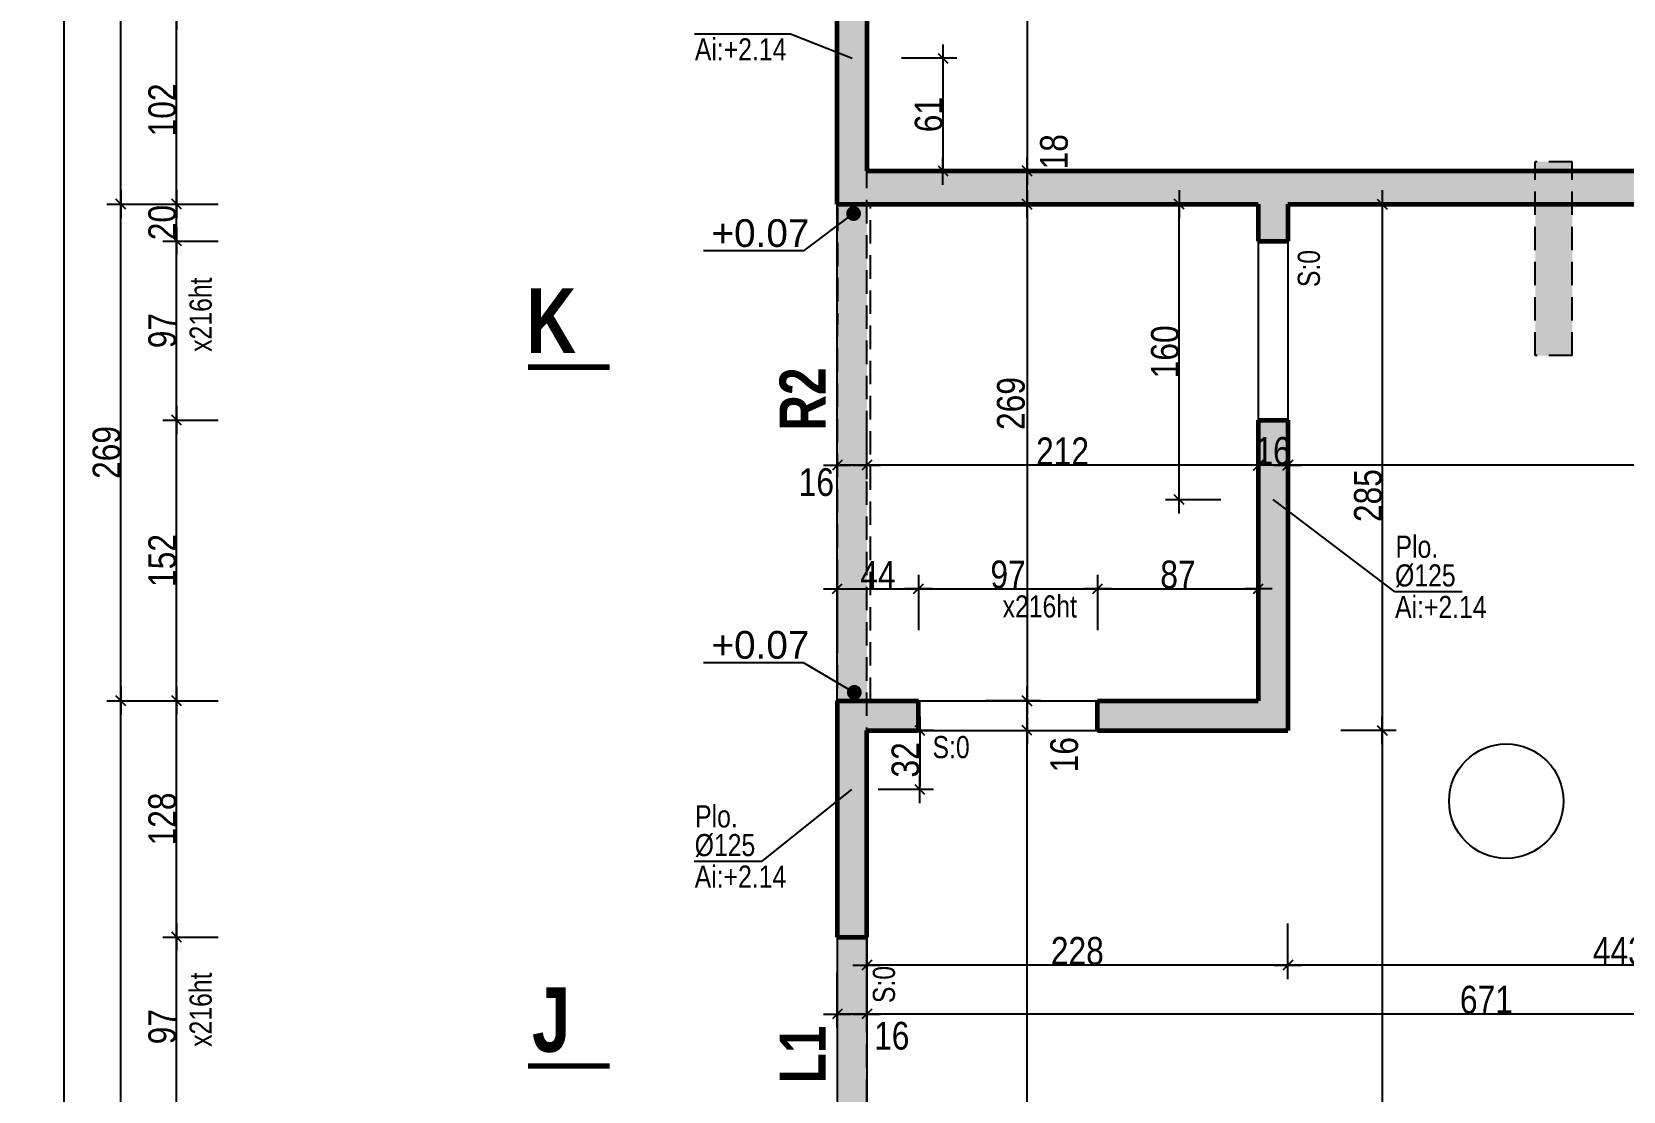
# Model space of a CAD drawing. Header units: centimetres. Extents: x 26018 to 82487, y -36363 to -12761.
# Drawn here: x 67482 to 68344, y -22445 to -21871 of the extents above; entities that cross this region are included whole.
import ezdxf
from ezdxf.enums import TextEntityAlignment as Align

# ---------------------------------------------------------------- set-up
doc = ezdxf.new("R2010")
doc.units = ezdxf.units.CM
doc.header["$LTSCALE"] = 0.5
doc.linetypes.add('CACHEX2', pattern=[19.05, 12.7, -6.35])
doc.layers.get('DEFPOINTS').update_dxf_attribs({"linetype": 'CONTINUOUS'})
for name, color, linetype in [('01_cote_gen', 4, 'CONTINUOUS'), ('01_linteaux', 2, 'CONTINUOUS'), ('01_murs_sup', 2, 'CACHEX2'), ('01_poch_murs', 253, 'CONTINUOUS'), ('01_resv', 32, 'CONTINUOUS'), ('01_texte', 230, 'CONTINUOUS'), ('AA_COTES', 2, 'CONTINUOUS')]:
    doc.layers.add(name, color=color, linetype=linetype)
doc.layers.add('01_murs_coup', color=5, linetype='CONTINUOUS', lineweight=60)
doc.styles.add('ARIAL', font='arial.ttf')
doc.styles.add('impact', font='impact.ttf')
doc.styles.add('MATTE_TXT', font='arial.ttf')
doc.styles.add('STYLE2', font='ARIALN.TTF')
doc.dimstyles.new('JB50', dxfattribs={"dimscale": 0.1, "dimtxt": 150, "dimasz": 15, "dimexe": 0.1, "dimexo": 0.1, "dimgap": 0.09, "dimtad": 1, "dimdec": 1, "dimdsep": 46, "dimtxsty": 'STYLE2', "dimblk1": 'BOND_G', "dimblk2": 'BOND_D', "dimsah": 1, "dimcen": 1.5, "dimdle": 0.01, "dimse1": 1, "dimse2": 1, "dimclrd": 4, "dimclre": 2, "dimclrt": 6, "dimazin": 2, "dimtfac": 2.333333, "dimtdec": 1, "dimtix": 1, "dimtmove": 2, "dimatfit": 3, "dimldrblk": 'BOND_G', "dimfxl": 1, "dimtolj": 1, "dimtzin": 0, "dimarcsym": 0})

# ---------------------------------------------------------------- blocks, each defined once
blk = doc.blocks.new('BOND_G')
at = {"layer": 'AA_COTES', "color": 0}
for p, q in [((0, -5), (0, 15)), ((5, 0), (-5, 0)), ((1.77, 1.77), (-1.77, -1.77))]:
    blk.add_line(p, q, dxfattribs=at)
blk = doc.blocks.new('BOND_D')
at = {"layer": 'AA_COTES', "color": 0}
for p, q in [((5, 0), (-5, 0)), ((-1.77, -1.77), (1.77, 1.77)), ((0, 5), (0, -15))]:
    blk.add_line(p, q, dxfattribs=at)
blk = doc.blocks.new('*D5667')
at = {"layer": '01_cote_gen', "color": 4, "lineweight": -2, "transparency": 16777216}
blk.add_line((67499.45, -22792.81), (67499.45, -20107.83), dxfattribs=at)
at = {"layer": 'DEFPOINTS', "color": 0}
for p in [(67499.45, -20106.33), (67767.21, -20106.33), (67521.95, -22794.31)]:
    blk.add_point(p, dxfattribs=at)
at = {"layer": '01_cote_gen', "color": 4, "lineweight": -2, "transparency": 16777216, "xscale": 1.5, "yscale": 1.5, "zscale": 1.5}
for name, p, rotation in [('BOND_D', (67499.45, -20106.33), 90), ('BOND_G', (67499.45, -22794.31), 270)]:
    blk.add_blockref(name, p, dxfattribs=dict(at, rotation=rotation))
at = {"layer": '01_cote_gen', "color": 6, "transparency": 16777216, "insert": (67491.79, -21450.32), "char_height": 15, "attachment_point": 5, "rotation": 90, "style": 'STYLE2'}
blk.add_mtext('\\A1;2688', dxfattribs=at)
blk = doc.blocks.new('*D5668')
at = {"layer": '01_cote_gen', "color": 4, "lineweight": -2, "transparency": 16777216}
blk.add_line((68603.63, -22402.95), (67935.61, -22402.95), dxfattribs=at)
at = {"layer": 'DEFPOINTS', "color": 0}
for p in [(67934.11, -22393.7), (68605.13, -22393.7), (67934.11, -22402.95)]:
    blk.add_point(p, dxfattribs=at)
at = {"layer": '01_cote_gen', "color": 4, "lineweight": -2, "transparency": 16777216, "xscale": 1.5, "yscale": 1.5, "zscale": 1.5, "rotation": 180}
blk.add_blockref('BOND_D', (67934.11, -22402.95), dxfattribs=at)
at = {"layer": '01_cote_gen', "color": 4, "lineweight": -2, "transparency": 16777216, "xscale": 1.5, "yscale": 1.5, "zscale": 1.5}
blk.add_blockref('BOND_G', (68605.13, -22402.95), dxfattribs=at)
at = {"layer": '01_cote_gen', "color": 6, "transparency": 16777216, "insert": (68269.62, -22395.28), "char_height": 15, "attachment_point": 5, "style": 'STYLE2'}
blk.add_mtext('\\A1;671', dxfattribs=at)
blk = doc.blocks.new('*D5669')
at = {"layer": '01_cote_gen', "color": 4, "lineweight": -2, "transparency": 16777216}
blk.add_line((67932.61, -22402.95), (67919.61, -22402.95), dxfattribs=at)
at = {"layer": 'DEFPOINTS', "color": 0}
for p in [(67918.11, -22402.95), (67918.11, -22423.08), (67934.11, -22423.08)]:
    blk.add_point(p, dxfattribs=at)
at = {"layer": '01_cote_gen', "color": 4, "lineweight": -2, "transparency": 16777216, "xscale": 1.5, "yscale": 1.5, "zscale": 1.5, "rotation": 180}
blk.add_blockref('BOND_D', (67918.11, -22402.95), dxfattribs=at)
at = {"layer": '01_cote_gen', "color": 4, "lineweight": -2, "transparency": 16777216, "xscale": 1.5, "yscale": 1.5, "zscale": 1.5}
blk.add_blockref('BOND_G', (67934.11, -22402.95), dxfattribs=at)
at = {"layer": '01_cote_gen', "color": 6, "transparency": 16777216, "insert": (67947.62, -22414.82), "char_height": 15, "attachment_point": 5, "style": 'STYLE2'}
blk.add_mtext('\\A1;16', dxfattribs=at)
blk = doc.blocks.new('*D5688')
at = {"layer": '01_cote_gen', "color": 4, "lineweight": -2, "transparency": 16777216}
blk.add_line((68020.88, -21962.82), (68020.88, -21947.82), dxfattribs=at)
at = {"layer": 'DEFPOINTS', "color": 0}
for p in [(68020.88, -21946.32), (68088.51, -21946.32), (68088.51, -21964.32)]:
    blk.add_point(p, dxfattribs=at)
at = {"layer": '01_cote_gen', "color": 4, "lineweight": -2, "transparency": 16777216, "xscale": 1.5, "yscale": 1.5, "zscale": 1.5}
for name, p, rotation in [('BOND_D', (68020.88, -21946.32), 90), ('BOND_G', (68020.88, -21964.32), 270)]:
    blk.add_blockref(name, p, dxfattribs=dict(at, rotation=rotation))
at = {"layer": '01_cote_gen', "color": 6, "transparency": 16777216, "insert": (68035.54, -21935.97), "char_height": 15, "attachment_point": 5, "rotation": 90, "style": 'STYLE2'}
blk.add_mtext('\\A1;18', dxfattribs=at)
blk = doc.blocks.new('*D5694')
at = {"layer": '01_cote_gen', "color": 4, "lineweight": -2, "ltscale": 2, "transparency": 16777216}
blk.add_line((67530.13, -22231.82), (67530.13, -21965.82), dxfattribs=at)
at = {"layer": 'DEFPOINTS', "color": 0, "ltscale": 2}
for p in [(67530.13, -21964.32), (67977.42, -21964.32), (67977.42, -22233.32)]:
    blk.add_point(p, dxfattribs=at)
at = {"layer": '01_cote_gen', "color": 4, "lineweight": -2, "ltscale": 2, "transparency": 16777216, "xscale": 1.5, "yscale": 1.5, "zscale": 1.5}
for name, p, rotation in [('BOND_D', (67530.13, -21964.32), 90), ('BOND_G', (67530.13, -22233.32), 270)]:
    blk.add_blockref(name, p, dxfattribs=dict(at, rotation=rotation))
at = {"layer": '01_cote_gen', "color": 6, "ltscale": 2, "transparency": 16777216, "insert": (67522.46, -22098.82), "char_height": 15, "attachment_point": 5, "rotation": 90, "style": 'STYLE2'}
blk.add_mtext('\\A1;269', dxfattribs=at)
blk = doc.blocks.new('*D5695')
at = {"layer": '01_cote_gen', "color": 4, "lineweight": -2, "ltscale": 2, "transparency": 16777216}
blk.add_line((67530.13, -22792.82), (67530.13, -22234.82), dxfattribs=at)
at = {"layer": 'DEFPOINTS', "color": 0, "ltscale": 2}
for p in [(67530.13, -22233.32), (68032.11, -22233.32), (67918.11, -22794.32)]:
    blk.add_point(p, dxfattribs=at)
at = {"layer": '01_cote_gen', "color": 4, "lineweight": -2, "ltscale": 2, "transparency": 16777216, "xscale": 1.5, "yscale": 1.5, "zscale": 1.5}
for name, p, rotation in [('BOND_D', (67530.13, -22233.32), 90), ('BOND_G', (67530.13, -22794.32), 270)]:
    blk.add_blockref(name, p, dxfattribs=dict(at, rotation=rotation))
at = {"layer": '01_cote_gen', "color": 6, "ltscale": 2, "transparency": 16777216, "insert": (67522.46, -22513.82), "char_height": 15, "attachment_point": 5, "rotation": 90, "style": 'STYLE2'}
blk.add_mtext('\\A1;561', dxfattribs=at)
blk = doc.blocks.new('*D5696')
at = {"layer": '01_cote_gen', "color": 4, "lineweight": -2, "ltscale": 2, "transparency": 16777216}
blk.add_line((67560.33, -21962.82), (67560.33, -21863.82), dxfattribs=at)
at = {"layer": 'DEFPOINTS', "color": 0, "ltscale": 2}
for p in [(67560.33, -21862.32), (67918.11, -21862.32), (67918.11, -21964.32)]:
    blk.add_point(p, dxfattribs=at)
at = {"layer": '01_cote_gen', "color": 4, "lineweight": -2, "ltscale": 2, "transparency": 16777216, "xscale": 1.5, "yscale": 1.5, "zscale": 1.5}
for name, p, rotation in [('BOND_D', (67560.33, -21862.32), 90), ('BOND_G', (67560.33, -21964.32), 270)]:
    blk.add_blockref(name, p, dxfattribs=dict(at, rotation=rotation))
at = {"layer": '01_cote_gen', "color": 6, "ltscale": 2, "transparency": 16777216, "insert": (67552.66, -21913.32), "char_height": 15, "attachment_point": 5, "rotation": 90, "style": 'STYLE2'}
blk.add_mtext('\\A1;102', dxfattribs=at)
blk = doc.blocks.new('*D5697')
at = {"layer": '01_cote_gen', "color": 4, "lineweight": -2, "ltscale": 2, "transparency": 16777216}
blk.add_line((67560.33, -21982.82), (67560.33, -21965.82), dxfattribs=at)
at = {"layer": 'DEFPOINTS', "color": 0, "ltscale": 2}
for p in [(67560.33, -21964.32), (68146.11, -21964.32), (68146.11, -21984.32)]:
    blk.add_point(p, dxfattribs=at)
at = {"layer": '01_cote_gen', "color": 4, "lineweight": -2, "ltscale": 2, "transparency": 16777216, "xscale": 1.5, "yscale": 1.5, "zscale": 1.5}
for name, p, rotation in [('BOND_D', (67560.33, -21964.32), 90), ('BOND_G', (67560.33, -21984.32), 270)]:
    blk.add_blockref(name, p, dxfattribs=dict(at, rotation=rotation))
at = {"layer": '01_cote_gen', "color": 6, "ltscale": 2, "transparency": 16777216, "insert": (67552.66, -21974.32), "char_height": 15, "attachment_point": 5, "rotation": 90, "style": 'STYLE2'}
blk.add_mtext('\\A1;20', dxfattribs=at)
blk = doc.blocks.new('*D5698')
at = {"layer": '01_cote_gen', "color": 4, "lineweight": -2, "ltscale": 2, "transparency": 16777216}
blk.add_line((67560.33, -22231.82), (67560.33, -22082.82), dxfattribs=at)
at = {"layer": 'DEFPOINTS', "color": 0, "ltscale": 2}
for p in [(67560.33, -22081.32), (68146.11, -22081.32), (68146.11, -22233.32)]:
    blk.add_point(p, dxfattribs=at)
at = {"layer": '01_cote_gen', "color": 4, "lineweight": -2, "ltscale": 2, "transparency": 16777216, "xscale": 1.5, "yscale": 1.5, "zscale": 1.5}
for name, p, rotation in [('BOND_D', (67560.33, -22081.32), 90), ('BOND_G', (67560.33, -22233.32), 270)]:
    blk.add_blockref(name, p, dxfattribs=dict(at, rotation=rotation))
at = {"layer": '01_cote_gen', "color": 6, "ltscale": 2, "transparency": 16777216, "insert": (67552.66, -22157.32), "char_height": 15, "attachment_point": 5, "rotation": 90, "style": 'STYLE2'}
blk.add_mtext('\\A1;152', dxfattribs=at)
blk = doc.blocks.new('*D5699')
at = {"layer": '01_cote_gen', "color": 4, "lineweight": -2, "ltscale": 2, "transparency": 16777216}
blk.add_line((67560.33, -22079.82), (67560.33, -21985.82), dxfattribs=at)
at = {"layer": 'DEFPOINTS', "color": 0, "ltscale": 2}
for p in [(67560.33, -21984.32), (68146.11, -21984.32), (68146.11, -22081.32)]:
    blk.add_point(p, dxfattribs=at)
at = {"layer": '01_cote_gen', "color": 4, "lineweight": -2, "ltscale": 2, "transparency": 16777216, "xscale": 1.5, "yscale": 1.5, "zscale": 1.5}
for name, p, rotation in [('BOND_D', (67560.33, -21984.32), 90), ('BOND_G', (67560.33, -22081.32), 270)]:
    blk.add_blockref(name, p, dxfattribs=dict(at, rotation=rotation))
at = {"layer": '01_cote_gen', "color": 6, "ltscale": 2, "transparency": 16777216, "insert": (67552.66, -22032.82), "char_height": 15, "attachment_point": 5, "rotation": 90, "style": 'STYLE2'}
blk.add_mtext('\\A1;97', dxfattribs=at)
blk = doc.blocks.new('*D5700')
at = {"layer": '01_cote_gen', "color": 4, "lineweight": -2, "ltscale": 2, "transparency": 16777216}
blk.add_line((67560.33, -22359.82), (67560.33, -22234.82), dxfattribs=at)
at = {"layer": 'DEFPOINTS', "color": 0, "ltscale": 2}
for p in [(67560.33, -22233.32), (67918.11, -22233.32), (67934.11, -22361.32)]:
    blk.add_point(p, dxfattribs=at)
at = {"layer": '01_cote_gen', "color": 4, "lineweight": -2, "ltscale": 2, "transparency": 16777216, "xscale": 1.5, "yscale": 1.5, "zscale": 1.5}
for name, p, rotation in [('BOND_D', (67560.33, -22233.32), 90), ('BOND_G', (67560.33, -22361.32), 270)]:
    blk.add_blockref(name, p, dxfattribs=dict(at, rotation=rotation))
at = {"layer": '01_cote_gen', "color": 6, "ltscale": 2, "transparency": 16777216, "insert": (67552.66, -22297.32), "char_height": 15, "attachment_point": 5, "rotation": 90, "style": 'STYLE2'}
blk.add_mtext('\\A1;128', dxfattribs=at)
blk = doc.blocks.new('*D5701')
at = {"layer": '01_cote_gen', "color": 4, "lineweight": -2, "ltscale": 2, "transparency": 16777216}
blk.add_line((67560.33, -22456.82), (67560.33, -22362.82), dxfattribs=at)
at = {"layer": 'DEFPOINTS', "color": 0, "ltscale": 2}
for p in [(67560.33, -22361.32), (67934.11, -22361.32), (67934.11, -22458.32)]:
    blk.add_point(p, dxfattribs=at)
at = {"layer": '01_cote_gen', "color": 4, "lineweight": -2, "ltscale": 2, "transparency": 16777216, "xscale": 1.5, "yscale": 1.5, "zscale": 1.5}
for name, p, rotation in [('BOND_D', (67560.33, -22361.32), 90), ('BOND_G', (67560.33, -22458.32), 270)]:
    blk.add_blockref(name, p, dxfattribs=dict(at, rotation=rotation))
at = {"layer": '01_cote_gen', "color": 6, "ltscale": 2, "transparency": 16777216, "insert": (67552.66, -22409.82), "char_height": 15, "attachment_point": 5, "rotation": 90, "style": 'STYLE2'}
blk.add_mtext('\\A1;97', dxfattribs=at)
blk = doc.blocks.new('*D5705')
at = {"layer": '01_cote_gen', "color": 4, "lineweight": -2, "ltscale": 2, "transparency": 16777216}
blk.add_line((67919.61, -22172.63), (67960.61, -22172.63), dxfattribs=at)
at = {"layer": 'DEFPOINTS', "color": 0, "ltscale": 2}
for p in [(67962.11, -22172.63), (67918.11, -22233.32), (67962.11, -22233.32)]:
    blk.add_point(p, dxfattribs=at)
at = {"layer": '01_cote_gen', "color": 4, "lineweight": -2, "ltscale": 2, "transparency": 16777216, "xscale": 1.5, "yscale": 1.5, "zscale": 1.5, "rotation": 180}
blk.add_blockref('BOND_G', (67918.11, -22172.63), dxfattribs=at)
at = {"layer": '01_cote_gen', "color": 4, "lineweight": -2, "ltscale": 2, "transparency": 16777216, "xscale": 1.5, "yscale": 1.5, "zscale": 1.5}
blk.add_blockref('BOND_D', (67962.11, -22172.63), dxfattribs=at)
at = {"layer": '01_cote_gen', "color": 6, "ltscale": 2, "transparency": 16777216, "insert": (67940.11, -22165.13), "char_height": 15, "attachment_point": 5, "style": 'STYLE2'}
blk.add_mtext('\\A1;44', dxfattribs=at)
blk = doc.blocks.new('*D5706')
at = {"layer": '01_cote_gen', "color": 4, "lineweight": -2, "ltscale": 2, "transparency": 16777216}
blk.add_line((67963.61, -22172.63), (68057.61, -22172.63), dxfattribs=at)
at = {"layer": 'DEFPOINTS', "color": 0, "ltscale": 2}
for p in [(68059.11, -22172.63), (67962.11, -22180.13), (68059.11, -22233.32)]:
    blk.add_point(p, dxfattribs=at)
at = {"layer": '01_cote_gen', "color": 4, "lineweight": -2, "ltscale": 2, "transparency": 16777216, "xscale": 1.5, "yscale": 1.5, "zscale": 1.5, "rotation": 180}
blk.add_blockref('BOND_G', (67962.11, -22172.63), dxfattribs=at)
at = {"layer": '01_cote_gen', "color": 4, "lineweight": -2, "ltscale": 2, "transparency": 16777216, "xscale": 1.5, "yscale": 1.5, "zscale": 1.5}
blk.add_blockref('BOND_D', (68059.11, -22172.63), dxfattribs=at)
at = {"layer": '01_cote_gen', "color": 6, "ltscale": 2, "transparency": 16777216, "insert": (68010.61, -22164.97), "char_height": 15, "attachment_point": 5, "style": 'STYLE2'}
blk.add_mtext('\\A1;97', dxfattribs=at)
blk = doc.blocks.new('*D5707')
at = {"layer": '01_cote_gen', "color": 4, "lineweight": -2, "ltscale": 2, "transparency": 16777216}
blk.add_line((68060.61, -22172.63), (68144.61, -22172.63), dxfattribs=at)
at = {"layer": 'DEFPOINTS', "color": 0, "ltscale": 2}
for p in [(68146.11, -22172.63), (68146.11, -22179.7), (68059.11, -22188.06)]:
    blk.add_point(p, dxfattribs=at)
at = {"layer": '01_cote_gen', "color": 4, "lineweight": -2, "ltscale": 2, "transparency": 16777216, "xscale": 1.5, "yscale": 1.5, "zscale": 1.5, "rotation": 180}
blk.add_blockref('BOND_G', (68059.11, -22172.63), dxfattribs=at)
at = {"layer": '01_cote_gen', "color": 4, "lineweight": -2, "ltscale": 2, "transparency": 16777216, "xscale": 1.5, "yscale": 1.5, "zscale": 1.5}
blk.add_blockref('BOND_D', (68146.11, -22172.63), dxfattribs=at)
at = {"layer": '01_cote_gen', "color": 6, "ltscale": 2, "transparency": 16777216, "insert": (68102.61, -22164.97), "char_height": 15, "attachment_point": 5, "style": 'STYLE2'}
blk.add_mtext('\\A1;87', dxfattribs=at)
blk = doc.blocks.new('*D5708')
at = {"layer": '01_cote_gen', "color": 4, "lineweight": -2, "ltscale": 2, "transparency": 16777216}
blk.add_line((68603.65, -22105.73), (68163.61, -22105.73), dxfattribs=at)
at = {"layer": 'DEFPOINTS', "color": 0, "ltscale": 2}
for p in [(68605.15, -22065.5), (68162.11, -22104.56), (68162.11, -22105.73)]:
    blk.add_point(p, dxfattribs=at)
at = {"layer": '01_cote_gen', "color": 4, "lineweight": -2, "ltscale": 2, "transparency": 16777216, "xscale": 1.5, "yscale": 1.5, "zscale": 1.5, "rotation": 180}
blk.add_blockref('BOND_D', (68162.11, -22105.73), dxfattribs=at)
at = {"layer": '01_cote_gen', "color": 4, "lineweight": -2, "ltscale": 2, "transparency": 16777216, "xscale": 1.5, "yscale": 1.5, "zscale": 1.5}
blk.add_blockref('BOND_G', (68605.15, -22105.73), dxfattribs=at)
at = {"layer": '01_cote_gen', "color": 6, "ltscale": 2, "transparency": 16777216, "insert": (68383.63, -22098.06), "char_height": 15, "attachment_point": 5, "style": 'STYLE2'}
blk.add_mtext('\\A1;443', dxfattribs=at)
blk = doc.blocks.new('*D5709')
at = {"layer": '01_cote_gen', "color": 4, "lineweight": -2, "ltscale": 2, "transparency": 16777216}
for p, q in [((68144.61, -22105.73), (68143.11, -22105.73)), ((68162.11, -22105.73), (68146.11, -22105.73)), ((68163.61, -22105.73), (68165.11, -22105.73))]:
    blk.add_line(p, q, dxfattribs=at)
at = {"layer": 'DEFPOINTS', "color": 0, "ltscale": 2}
for p in [(68146.11, -22105.73), (68146.11, -22121.7), (68162.11, -22131.98)]:
    blk.add_point(p, dxfattribs=at)
at = {"layer": '01_cote_gen', "color": 4, "lineweight": -2, "ltscale": 2, "transparency": 16777216, "xscale": 1.5, "yscale": 1.5, "zscale": 1.5}
blk.add_blockref('BOND_D', (68146.11, -22105.73), dxfattribs=at)
at = {"layer": '01_cote_gen', "color": 4, "lineweight": -2, "ltscale": 2, "transparency": 16777216, "xscale": 1.5, "yscale": 1.5, "zscale": 1.5, "rotation": 180}
blk.add_blockref('BOND_G', (68162.11, -22105.73), dxfattribs=at)
at = {"layer": '01_cote_gen', "color": 6, "ltscale": 2, "transparency": 16777216, "insert": (68154.11, -22098.06), "char_height": 15, "attachment_point": 5, "style": 'STYLE2'}
blk.add_mtext('\\A1;16', dxfattribs=at)
blk = doc.blocks.new('*D5710')
at = {"layer": '01_cote_gen', "color": 4, "lineweight": -2, "ltscale": 2, "transparency": 16777216}
blk.add_line((68144.61, -22105.73), (67935.61, -22105.73), dxfattribs=at)
at = {"layer": 'DEFPOINTS', "color": 0, "ltscale": 2}
for p in [(67934.11, -22105.73), (68146.11, -22128.93), (67934.11, -22249.32)]:
    blk.add_point(p, dxfattribs=at)
at = {"layer": '01_cote_gen', "color": 4, "lineweight": -2, "ltscale": 2, "transparency": 16777216, "xscale": 1.5, "yscale": 1.5, "zscale": 1.5, "rotation": 180}
blk.add_blockref('BOND_D', (67934.11, -22105.73), dxfattribs=at)
at = {"layer": '01_cote_gen', "color": 4, "lineweight": -2, "ltscale": 2, "transparency": 16777216, "xscale": 1.5, "yscale": 1.5, "zscale": 1.5}
blk.add_blockref('BOND_G', (68146.11, -22105.73), dxfattribs=at)
at = {"layer": '01_cote_gen', "color": 6, "ltscale": 2, "transparency": 16777216, "insert": (68040.11, -22098.19), "char_height": 15, "attachment_point": 5, "style": 'STYLE2'}
blk.add_mtext('\\A1;212', dxfattribs=at)
blk = doc.blocks.new('*D5631')
at = {"layer": '01_cote_gen', "color": 4, "lineweight": -2, "ltscale": 2, "transparency": 16777216}
blk.add_line((67932.61, -22105.73), (67919.61, -22105.73), dxfattribs=at)
at = {"layer": 'DEFPOINTS', "color": 0, "ltscale": 2}
for p in [(67918.11, -22083.23), (67934.11, -22083.23), (67918.11, -22105.73)]:
    blk.add_point(p, dxfattribs=at)
at = {"layer": '01_cote_gen', "color": 4, "lineweight": -2, "ltscale": 2, "transparency": 16777216, "xscale": 1.5, "yscale": 1.5, "zscale": 1.5, "rotation": 180}
blk.add_blockref('BOND_D', (67918.11, -22105.73), dxfattribs=at)
at = {"layer": '01_cote_gen', "color": 4, "lineweight": -2, "ltscale": 2, "transparency": 16777216, "xscale": 1.5, "yscale": 1.5, "zscale": 1.5}
blk.add_blockref('BOND_G', (67934.11, -22105.73), dxfattribs=at)
at = {"layer": '01_cote_gen', "color": 6, "ltscale": 2, "transparency": 16777216, "insert": (67906.79, -22114.96), "char_height": 15, "attachment_point": 5, "style": 'STYLE2'}
blk.add_mtext('\\A1;16', dxfattribs=at)
blk = doc.blocks.new('*D5634')
at = {"layer": '01_cote_gen', "color": 4, "lineweight": -2, "ltscale": 2, "transparency": 16777216}
blk.add_line((68213.22, -21965.82), (68213.22, -22247.82), dxfattribs=at)
at = {"layer": 'DEFPOINTS', "color": 0, "ltscale": 2}
for p in [(68246.3, -21964.32), (68162.11, -22249.32), (68213.22, -22249.32)]:
    blk.add_point(p, dxfattribs=at)
at = {"layer": '01_cote_gen', "color": 4, "lineweight": -2, "ltscale": 2, "transparency": 16777216, "xscale": 1.5, "yscale": 1.5, "zscale": 1.5}
for name, p, rotation in [('BOND_G', (68213.22, -21964.32), 90), ('BOND_D', (68213.22, -22249.32), 270)]:
    blk.add_blockref(name, p, dxfattribs=dict(at, rotation=rotation))
at = {"layer": '01_cote_gen', "color": 6, "ltscale": 2, "transparency": 16777216, "insert": (68205.55, -22122.19), "char_height": 15, "attachment_point": 5, "rotation": 90, "style": 'STYLE2'}
blk.add_mtext('\\A1;285', dxfattribs=at)
blk = doc.blocks.new('*D5635')
at = {"layer": '01_cote_gen', "color": 4, "lineweight": -2, "ltscale": 2, "transparency": 16777216}
blk.add_line((68213.22, -22250.82), (68213.22, -22774.85), dxfattribs=at)
at = {"layer": 'DEFPOINTS', "color": 0, "ltscale": 2}
for p in [(68162.11, -22249.32), (68175.6, -22776.35), (68213.22, -22776.35)]:
    blk.add_point(p, dxfattribs=at)
at = {"layer": '01_cote_gen', "color": 4, "lineweight": -2, "ltscale": 2, "transparency": 16777216, "xscale": 1.5, "yscale": 1.5, "zscale": 1.5}
for name, p, rotation in [('BOND_G', (68213.22, -22249.32), 90), ('BOND_D', (68213.22, -22776.35), 270)]:
    blk.add_blockref(name, p, dxfattribs=dict(at, rotation=rotation))
at = {"layer": '01_cote_gen', "color": 6, "ltscale": 2, "transparency": 16777216, "insert": (68205.55, -22512.84), "char_height": 15, "attachment_point": 5, "rotation": 90, "style": 'STYLE2'}
blk.add_mtext('\\A1;527', dxfattribs=at)
blk = doc.blocks.new('*D5648')
at = {"layer": '01_cote_gen', "color": 4, "lineweight": -2, "ltscale": 2, "transparency": 16777216}
blk.add_line((68020.88, -21965.82), (68020.88, -22231.82), dxfattribs=at)
at = {"layer": 'DEFPOINTS', "color": 0, "ltscale": 2}
for p in [(68061.22, -21964.32), (68020.88, -22233.32), (68043.72, -22233.32)]:
    blk.add_point(p, dxfattribs=at)
at = {"layer": '01_cote_gen', "color": 4, "lineweight": -2, "ltscale": 2, "transparency": 16777216, "xscale": 1.5, "yscale": 1.5, "zscale": 1.5}
for name, p, rotation in [('BOND_G', (68020.88, -21964.32), 90), ('BOND_D', (68020.88, -22233.32), 270)]:
    blk.add_blockref(name, p, dxfattribs=dict(at, rotation=rotation))
at = {"layer": '01_cote_gen', "color": 6, "ltscale": 2, "transparency": 16777216, "insert": (68012.22, -22072.32), "char_height": 15, "attachment_point": 5, "rotation": 90, "style": 'STYLE2'}
blk.add_mtext('\\A1;269', dxfattribs=at)
blk = doc.blocks.new('*D5649')
at = {"layer": '01_cote_gen', "color": 4, "lineweight": -2, "ltscale": 2, "transparency": 16777216}
blk.add_line((68020.88, -22247.82), (68020.88, -22234.82), dxfattribs=at)
at = {"layer": 'DEFPOINTS', "color": 0, "ltscale": 2}
for p in [(68020.88, -22233.32), (68038.72, -22233.32), (68038.72, -22249.32)]:
    blk.add_point(p, dxfattribs=at)
at = {"layer": '01_cote_gen', "color": 4, "lineweight": -2, "ltscale": 2, "transparency": 16777216, "xscale": 1.5, "yscale": 1.5, "zscale": 1.5}
for name, p, rotation in [('BOND_D', (68020.88, -22233.32), 90), ('BOND_G', (68020.88, -22249.32), 270)]:
    blk.add_blockref(name, p, dxfattribs=dict(at, rotation=rotation))
at = {"layer": '01_cote_gen', "color": 6, "ltscale": 2, "transparency": 16777216, "insert": (68041.06, -22262.5), "char_height": 15, "attachment_point": 5, "rotation": 90, "style": 'STYLE2'}
blk.add_mtext('\\A1;16', dxfattribs=at)
blk = doc.blocks.new('*D5650')
at = {"layer": '01_cote_gen', "color": 4, "lineweight": -2, "ltscale": 2, "transparency": 16777216}
blk.add_line((68020.88, -22774.85), (68020.88, -22250.82), dxfattribs=at)
at = {"layer": 'DEFPOINTS', "color": 0, "ltscale": 2}
for p in [(68020.88, -22249.32), (68084.28, -22249.32), (68084.28, -22776.35)]:
    blk.add_point(p, dxfattribs=at)
at = {"layer": '01_cote_gen', "color": 4, "lineweight": -2, "ltscale": 2, "transparency": 16777216, "xscale": 1.5, "yscale": 1.5, "zscale": 1.5}
for name, p, rotation in [('BOND_D', (68020.88, -22249.32), 90), ('BOND_G', (68020.88, -22776.35), 270)]:
    blk.add_blockref(name, p, dxfattribs=dict(at, rotation=rotation))
at = {"layer": '01_cote_gen', "color": 6, "ltscale": 2, "transparency": 16777216, "insert": (68013.22, -22512.83), "char_height": 15, "attachment_point": 5, "rotation": 90, "style": 'STYLE2'}
blk.add_mtext('\\A1;527', dxfattribs=at)
blk = doc.blocks.new('*D5651')
at = {"layer": '01_cote_gen', "color": 4, "lineweight": -2, "ltscale": 2, "transparency": 16777216}
blk.add_line((68603.63, -22376.5), (68163.61, -22376.5), dxfattribs=at)
at = {"layer": 'DEFPOINTS', "color": 0, "ltscale": 2}
for p in [(68162.11, -22249.32), (68605.13, -22336.5), (68162.11, -22376.5)]:
    blk.add_point(p, dxfattribs=at)
at = {"layer": '01_cote_gen', "color": 4, "lineweight": -2, "ltscale": 2, "transparency": 16777216, "xscale": 1.5, "yscale": 1.5, "zscale": 1.5, "rotation": 180}
blk.add_blockref('BOND_D', (68162.11, -22376.5), dxfattribs=at)
at = {"layer": '01_cote_gen', "color": 4, "lineweight": -2, "ltscale": 2, "transparency": 16777216, "xscale": 1.5, "yscale": 1.5, "zscale": 1.5}
blk.add_blockref('BOND_G', (68605.13, -22376.5), dxfattribs=at)
at = {"layer": '01_cote_gen', "color": 6, "ltscale": 2, "transparency": 16777216, "insert": (68341.62, -22368.83), "char_height": 15, "attachment_point": 5, "style": 'STYLE2'}
blk.add_mtext('\\A1;443', dxfattribs=at)
blk = doc.blocks.new('*D5652')
at = {"layer": '01_cote_gen', "color": 4, "lineweight": -2, "ltscale": 2, "transparency": 16777216}
blk.add_line((68160.61, -22376.5), (67935.61, -22376.5), dxfattribs=at)
at = {"layer": 'DEFPOINTS', "color": 0, "ltscale": 2}
for p in [(67934.11, -22249.32), (68162.11, -22249.32), (67934.11, -22376.5)]:
    blk.add_point(p, dxfattribs=at)
at = {"layer": '01_cote_gen', "color": 4, "lineweight": -2, "ltscale": 2, "transparency": 16777216, "xscale": 1.5, "yscale": 1.5, "zscale": 1.5, "rotation": 180}
blk.add_blockref('BOND_D', (67934.11, -22376.5), dxfattribs=at)
at = {"layer": '01_cote_gen', "color": 4, "lineweight": -2, "ltscale": 2, "transparency": 16777216, "xscale": 1.5, "yscale": 1.5, "zscale": 1.5}
blk.add_blockref('BOND_G', (68162.11, -22376.5), dxfattribs=at)
at = {"layer": '01_cote_gen', "color": 6, "ltscale": 2, "transparency": 16777216, "insert": (68048.11, -22368.83), "char_height": 15, "attachment_point": 5, "style": 'STYLE2'}
blk.add_mtext('\\A1;228', dxfattribs=at)
blk = doc.blocks.new('*D5864')
at = {"layer": '01_cote_gen', "color": 4, "lineweight": -2, "transparency": 16777216}
blk.add_line((67530.13, -21962.82), (67530.13, -20730.83), dxfattribs=at)
at = {"layer": 'DEFPOINTS', "color": 0}
for p in [(67530.13, -20729.33), (67972.11, -20729.33), (67961.51, -21964.32)]:
    blk.add_point(p, dxfattribs=at)
at = {"layer": '01_cote_gen', "color": 4, "lineweight": -2, "transparency": 16777216, "xscale": 1.5, "yscale": 1.5, "zscale": 1.5}
for name, p, rotation in [('BOND_D', (67530.13, -20729.33), 90), ('BOND_G', (67530.13, -21964.32), 270)]:
    blk.add_blockref(name, p, dxfattribs=dict(at, rotation=rotation))
at = {"layer": '01_cote_gen', "color": 6, "transparency": 16777216, "insert": (67522.46, -21346.83), "char_height": 15, "attachment_point": 5, "rotation": 90, "style": 'STYLE2'}
blk.add_mtext('\\A1;1235', dxfattribs=at)
blk = doc.blocks.new('*D6694')
at = {"layer": '01_resv', "color": 4, "lineweight": -2, "transparency": 16777216}
blk.add_line((68103.28, -22122.85), (68103.28, -21965.82), dxfattribs=at)
at = {"layer": 'DEFPOINTS', "color": 0}
for p in [(68103.28, -21964.32), (68122.1, -21964.32), (68154.21, -22124.35)]:
    blk.add_point(p, dxfattribs=at)
at = {"layer": '01_resv', "color": 4, "lineweight": -2, "transparency": 16777216, "xscale": 1.5, "yscale": 1.5, "zscale": 1.5}
for name, p, rotation in [('BOND_D', (68103.28, -21964.32), 90), ('BOND_G', (68103.28, -22124.35), 270)]:
    blk.add_blockref(name, p, dxfattribs=dict(at, rotation=rotation))
at = {"layer": '01_resv', "color": 6, "transparency": 16777216, "insert": (68095.61, -22044.33), "char_height": 15, "attachment_point": 5, "rotation": 90, "style": 'STYLE2'}
blk.add_mtext('\\A1;160', dxfattribs=at)
blk = doc.blocks.new('*D6695')
at = {"layer": '01_resv', "color": 4, "lineweight": -2, "transparency": 16777216}
blk.add_line((67975.36, -21886.85), (67975.36, -21944.82), dxfattribs=at)
at = {"layer": 'DEFPOINTS', "color": 0}
for p in [(67926.16, -21885.35), (67968.85, -21946.32), (67975.36, -21946.32)]:
    blk.add_point(p, dxfattribs=at)
at = {"layer": '01_resv', "color": 4, "lineweight": -2, "transparency": 16777216, "xscale": 1.5, "yscale": 1.5, "zscale": 1.5}
for name, p, rotation in [('BOND_G', (67975.36, -21885.35), 90), ('BOND_D', (67975.36, -21946.32), 270)]:
    blk.add_blockref(name, p, dxfattribs=dict(at, rotation=rotation))
at = {"layer": '01_resv', "color": 6, "transparency": 16777216, "insert": (67967.69, -21915.84), "char_height": 15, "attachment_point": 5, "rotation": 90, "style": 'STYLE2'}
blk.add_mtext('\\A1;61', dxfattribs=at)
blk = doc.blocks.new('*D6696')
at = {"layer": '01_resv', "color": 4, "lineweight": -2, "transparency": 16777216}
blk.add_line((68020.88, -21560.83), (68020.88, -21944.82), dxfattribs=at)
at = {"layer": 'DEFPOINTS', "color": 0}
for p in [(67926.11, -21559.33), (67997.43, -21946.32), (68020.88, -21946.32)]:
    blk.add_point(p, dxfattribs=at)
at = {"layer": '01_resv', "color": 4, "lineweight": -2, "transparency": 16777216, "xscale": 1.5, "yscale": 1.5, "zscale": 1.5}
for name, p, rotation in [('BOND_G', (68020.88, -21559.33), 90), ('BOND_D', (68020.88, -21946.32), 270)]:
    blk.add_blockref(name, p, dxfattribs=dict(at, rotation=rotation))
at = {"layer": '01_resv', "color": 6, "transparency": 16777216, "insert": (68013.22, -21752.82), "char_height": 15, "attachment_point": 5, "rotation": 90, "style": 'STYLE2'}
blk.add_mtext('\\A1;387', dxfattribs=at)
blk = doc.blocks.new('*D6697')
at = {"layer": '01_resv', "color": 4, "lineweight": -2, "transparency": 16777216}
blk.add_line((67962.78, -22250.82), (67962.78, -22279.81), dxfattribs=at)
at = {"layer": 'DEFPOINTS', "color": 0}
for p in [(67948.11, -22249.32), (67925.8, -22281.31), (67962.78, -22281.31)]:
    blk.add_point(p, dxfattribs=at)
at = {"layer": '01_resv', "color": 4, "lineweight": -2, "transparency": 16777216, "xscale": 1.5, "yscale": 1.5, "zscale": 1.5}
for name, p, rotation in [('BOND_G', (67962.78, -22249.32), 90), ('BOND_D', (67962.78, -22281.31), 270)]:
    blk.add_blockref(name, p, dxfattribs=dict(at, rotation=rotation))
at = {"layer": '01_resv', "color": 6, "transparency": 16777216, "insert": (67955.11, -22265.32), "char_height": 15, "attachment_point": 5, "rotation": 90, "style": 'STYLE2'}
blk.add_mtext('\\A1;32', dxfattribs=at)

msp = doc.modelspace()

# ---------------------------------------------------------------- hatches: boundary and pattern name
at = {"layer": '01_murs_sup'}
h = msp.add_hatch(dxfattribs=at)
h.set_pattern_fill('DASH', color=256, scale=2.5, angle=45)
h.set_pattern_definition([(45, (-9539.843, 1e-08), (9e-16, 11.22532015), [7.9375, -7.9375])])
h.paths.add_polyline_path([(69038.112, -21969.389), (69018.112, -21969.389), (69018.112, -22095.389), (69038.112, -22095.389)])
h.paths.add_polyline_path([(68316.108, -21941.388), (68296.108, -21941.388), (68296.108, -22046.388), (68316.108, -22046.388)])
h.paths.add_polyline_path([(68623.113, -22174.341), (68605.138, -22174.34), (68605.113, -22525.357), (68570.114, -22525.357), (68570.114, -22776.412), (68435.11, -22776.393), (68435.11, -22794.421), (68623.113, -22794.421), (68623.113, -22776.421), (68588.114, -22776.415), (68588.114, -22543.357), (68623.113, -22543.357)])
h.paths.add_polyline_path([(68765.109, -22473.326), (68747.109, -22473.327), (68747.109, -22794.395), (68929.125, -22794.394), (68929.123, -22776.388), (68765.109, -22776.388)])
h.paths.add_polyline_path([(69452.108, -22628.331), (69436.108, -22628.333), (69436.108, -22776.39), (69026.123, -22776.388), (69026.125, -22794.393), (69452.125, -22794.39)])
h.paths.add_polyline_path([(69452.108, -21669.332), (69436.108, -21669.332), (69436.108, -22531.348), (69452.108, -22531.348)])
h.paths.add_polyline_path([(68338.11, -22776.379), (67934.11, -22776.32), (67934.125, -22662.319), (67918.125, -22662.319), (67918.11, -22794.317), (68338.11, -22794.379)])
h.paths.add_polyline_path([(67934.185, -21623.322), (67918.185, -21623.322), (67918.1, -22565.318), (67934.1, -22565.318)])
at = {"layer": '01_poch_murs'}
h = msp.add_hatch(color=256, dxfattribs=at)
h.dxf.hatch_style = 1
h.paths.add_polyline_path([(68623.113, -21700.328), (68605.113, -21700.328), (68605.113, -21946.323), (67934.11, -21946.323), (67934.11, -21862.324), (67918.11, -21862.324), (67918.11, -21964.323), (68146.11, -21964.323), (68146.11, -21984.323), (68162.11, -21984.323), (68162.11, -21964.323), (68605.153, -21964.323), (68605.121, -22417.395), (68623.113, -22417.395)])
h.paths.add_polyline_path([(67934.11, -21540.324), (67918.11, -21540.324), (67918.11, -21670.324), (67934.11, -21670.324)])
h.paths.add_polyline_path([(68162.11, -22081.323), (68146.11, -22081.323), (68146.11, -22233.323), (68059.114, -22233.323), (68059.114, -22249.323), (68162.11, -22249.323)], flags=17)
h = msp.add_hatch(color=256, dxfattribs=at)
h.dxf.hatch_style = 1
h.paths.add_polyline_path([(67934.11, -22249.323), (67962.114, -22249.323), (67962.114, -22233.323), (67918.11, -22233.323), (67918.11, -22361.323), (67934.11, -22361.323)])
h.paths.add_polyline_path([(67934.11, -22458.323), (67918.11, -22458.323), (67918.11, -22500.323), (67934.11, -22500.323)])
h.paths.add_polyline_path([(68631.127, -22776.422), (68588.114, -22776.415), (68588.114, -22572.97), (68570.114, -22572.97), (68570.114, -22776.412), (67934.11, -22776.32), (67934.11, -22692.323), (67918.11, -22692.323), (67918.11, -22794.317), (68631.129, -22794.423)])
h.paths.add_polyline_path([(68623.113, -22522.97), (68605.114, -22522.97), (68605.113, -22525.357), (68570.114, -22525.357), (68570.114, -22572.97), (68588.114, -22572.97), (68588.114, -22543.317), (68623.113, -22543.317)])
h.paths.add_polyline_path([(68623.113, -22519.395), (68605.114, -22519.395), (68605.114, -22522.97), (68623.113, -22522.97)])

# ---------------------------------------------------------------- linework, layer by layer
at = {"layer": '01_linteaux'}
for p, q in [((67918.11, -22233.323), (67918.11, -21964.323)), ((68146.11, -21984.323), (68146.11, -22081.323)), ((68162.11, -21984.323), (68162.11, -22081.323)), ((67962.114, -22233.323), (68059.114, -22233.323)), ((67962.114, -22249.323), (68059.114, -22249.323)), ((67918.11, -22361.323), (67918.11, -22458.323)), ((67934.11, -22361.323), (67934.11, -22458.323))]:
    msp.add_line(p, q, dxfattribs=at)
at = {"layer": '01_linteaux', "linetype": 'CACHEX2', "ltscale": 2}
msp.add_line((67936.11, -22233.323), (67936.11, -21964.323), dxfattribs=at)
at = {"layer": '01_murs_coup'}
for p, q in [((67918.11, -21964.323), (67918.11, -21862.324)), ((67934.11, -21862.324), (67934.11, -21946.323)), ((67934.11, -21946.323), (68605.113, -21946.323)), ((67918.11, -21964.323), (68146.11, -21964.323)), ((68146.11, -21964.323), (68146.11, -21984.323)), ((68162.11, -21964.323), (68605.153, -21964.323)), ((68162.11, -21964.323), (68162.11, -21984.323)), ((68146.11, -21984.323), (68162.11, -21984.323)), ((68146.11, -22081.323), (68162.11, -22081.323)), ((68146.11, -22081.323), (68146.11, -22233.323)), ((68162.11, -22081.323), (68162.11, -22249.323)), ((67918.11, -22233.323), (67962.114, -22233.323)), ((67918.11, -22233.323), (67918.11, -22361.323)), ((67962.114, -22249.323), (67962.114, -22233.323)), ((68059.114, -22233.323), (68146.11, -22233.323)), ((68059.114, -22249.323), (68059.114, -22233.323)), ((67934.11, -22249.323), (67962.114, -22249.323)), ((67934.11, -22361.323), (67934.11, -22249.323)), ((68059.114, -22249.323), (68162.11, -22249.323)), ((67918.11, -22361.323), (67934.11, -22361.323))]:
    msp.add_line(p, q, dxfattribs=at)
at = {"layer": '01_murs_sup', "ltscale": 2}
for p, q in [((67918.185, -21623.322), (67918.1, -22565.318)), ((67934.1, -22565.318), (67934.185, -21623.322)), ((68296.108, -22046.388), (68296.108, -21941.388)), ((68316.108, -21941.388), (68296.108, -21941.388)), ((68316.108, -22046.388), (68316.108, -21941.388)), ((68316.108, -22046.388), (68296.108, -22046.388))]:
    msp.add_line(p, q, dxfattribs=at)
at = {"layer": '01_resv'}
for p, q in [((67840.728, -21872.158), (67892.778, -21872.158)), ((67892.778, -21872.158), (67926.162, -21885.354)), ((68219.905, -22174.151), (68154.212, -22124.347)), ((68219.905, -22174.151), (68256.446, -22174.151)), ((67925.801, -22281.314), (67877.176, -22320.194)), ((67840.635, -22320.194), (67877.176, -22320.194))]:
    msp.add_line(p, q, dxfattribs=at)
for points in [[(67918.162, -21879.104), (67934.162, -21879.104), (67934.162, -21891.603), (67918.162, -21891.605)], [(68146.212, -22118.097), (68162.211, -22118.097), (68162.212, -22130.596), (68146.212, -22130.598)], [(67917.801, -22275.064), (67933.8, -22275.064), (67933.8, -22287.563), (67917.801, -22287.564)]]:
    msp.add_solid(points, dxfattribs=at)
at = {"layer": '01_texte'}
for p, q in [((67900.023, -21989.682), (67926.942, -21969.425)), ((67900.023, -21989.682), (67845.753, -21989.682)), ((67900.023, -22212.693), (67845.753, -22212.693)), ((67900.023, -22212.693), (67927.351, -22228.75))]:
    msp.add_line(p, q, dxfattribs=at)
at = {"layer": '01_texte', "const_width": 4}
for points in [[(67924.942, -21969.425, 1), (67928.942, -21969.425, 1)], [(67925.351, -22228.75, 1), (67929.351, -22228.75, 1)]]:
    msp.add_lwpolyline(points, format="xyb", close=True, dxfattribs=at)
at = {"layer": '01_texte', "const_width": 3}
for points in [[(67794.848, -22052.653), (67750.596, -22052.653)], [(67794.848, -22431.098), (67750.596, -22431.098)]]:
    msp.add_lwpolyline(points, dxfattribs=at)
at = {"layer": '01_texte'}
msp.add_circle((68280.384, -22287.684), 30.98, dxfattribs=at)

# ---------------------------------------------------------------- texts
at = {"layer": '01_resv', "style": 'MATTE_TXT', "width": 0.8}
for s, p in [('Ai:+2.14', (67840.996, -21890.104)), ('Plo.', (68220.401, -22159.445)), ('%%C125', (68220.172, -22175.01)), ('Ai:+2.14', (68220.172, -22192.097)), ('Plo.', (67841.13, -22305.489)), ('%%C125', (67840.902, -22321.054)), ('Ai:+2.14', (67840.902, -22338.141))]:
    msp.add_text(s, height=12, dxfattribs=at).set_placement(p, align=Align.BOTTOM_LEFT)
at = {"layer": '01_texte', "style": 'ARIAL'}
for p in [(67850.004, -21987.522), (67850.004, -22210.533)]:
    msp.add_text('+0.07', height=15, dxfattribs=at).set_placement(p)
at = {"layer": '01_texte', "style": 'MATTE_TXT', "width": 0.8}
for s, p in [('S:0', (68183.086, -21999.218)), ('x216ht', (67582.964, -22024.181)), ('S:0', (67952.97, -22386.979)), ('x216ht', (67582.964, -22400.6))]:
    msp.add_text(s, height=12, rotation=90, dxfattribs=at).set_placement(p, align=Align.BOTTOM_CENTER)
at = {"layer": '01_texte', "style": 'impact'}
for s, height, rotation, p in [('K', 35, 0, (67763.223, -22055.506)), ('R2', 25, 90, (67919.389, -22069.953)), ('J', 35, 0, (67763.223, -22433.951)), ('L1', 25, 90, (67919.389, -22424.798))]:
    msp.add_text(s, height=height, rotation=rotation, dxfattribs=at).set_placement(p, align=Align.BOTTOM_CENTER)
at = {"layer": '01_texte', "style": 'MATTE_TXT', "width": 0.8}
for s, p in [('x216ht', (68027.781, -22191.804)), ('S:0', (67979.765, -22267.991))]:
    msp.add_text(s, height=12, dxfattribs=at).set_placement(p, align=Align.BOTTOM_CENTER)

# ---------------------------------------------------------------- dimensions: what is measured, and where the dimension line sits
at = {"layer": '01_cote_gen'}
for base, p1, p2, picture, middle in [((67499.454, -20106.333), (67521.954, -22794.314), (67767.207, -20106.333), '*D5667', (67491.787, -21450.324)), ((67530.127, -20729.331), (67961.507, -21964.323), (67972.107, -20729.331), '*D5864', (67522.459, -21346.827))]:
    dim = msp.add_linear_dim(base=base, p1=p1, p2=p2, angle=90, dimstyle='JB50', dxfattribs=at)
    dim.commit()
    dim.dimension.update_dxf_attribs({"geometry": picture, "text_midpoint": middle})
at = {"layer": '01_cote_gen', "ltscale": 2}
for base, p1, p2, picture, middle in [((67560.327, -21862.324), (67918.11, -21964.323), (67918.11, -21862.324), '*D5696', (67552.659, -21913.323)), ((67530.127, -21964.323), (67977.416, -22233.323), (67977.416, -21964.323), '*D5694', (67522.459, -22098.823)), ((67560.327, -21964.323), (68146.11, -21984.323), (68146.11, -21964.323), '*D5697', (67552.659, -21974.323)), ((67560.327, -21984.323), (68146.11, -22081.323), (68146.11, -21984.323), '*D5699', (67552.659, -22032.823)), ((67560.327, -22081.323), (68146.11, -22233.323), (68146.11, -22081.323), '*D5698', (67552.659, -22157.323)), ((67530.127, -22233.323), (67918.11, -22794.317), (68032.11, -22233.323), '*D5695', (67522.459, -22513.82)), ((67560.327, -22233.323), (67934.11, -22361.323), (67918.11, -22233.323), '*D5700', (67552.659, -22297.323)), ((68020.883, -22249.323), (68084.281, -22776.345), (68084.281, -22249.323), '*D5650', (68013.216, -22512.834)), ((68213.216, -22776.355), (68162.11, -22249.323), (68175.6, -22776.355), '*D5635', (68205.549, -22512.839)), ((67560.327, -22361.323), (67934.11, -22458.323), (67934.11, -22361.323), '*D5701', (67552.659, -22409.823))]:
    dim = msp.add_linear_dim(base=base, p1=p1, p2=p2, angle=90, dimstyle='JB50', dxfattribs=at)
    dim.commit()
    dim.dimension.update_dxf_attribs({"geometry": picture, "text_midpoint": middle})
at = {"layer": '01_cote_gen'}
dim = msp.add_linear_dim(base=(68020.883, -21946.323), p1=(68088.507, -21964.323), p2=(68088.507, -21946.323), angle=90, dimstyle='JB50', dxfattribs=at)
dim.commit()
dim.dimension.update_dxf_attribs({"geometry": '*D5688', "text_midpoint": (68035.535, -21935.975), "dimtype": 160})
at = {"layer": '01_cote_gen', "ltscale": 2}
for base, p1, p2, picture, middle in [((68020.883, -22233.323), (68061.224, -21964.323), (68043.724, -22233.323), '*D5648', (68012.216, -22072.323)), ((68213.216, -22249.323), (68246.304, -21964.323), (68162.11, -22249.323), '*D5634', (68205.549, -22122.193)), ((68020.883, -22233.323), (68038.724, -22249.323), (68038.724, -22233.323), '*D5649', (68041.057, -22262.5))]:
    dim = msp.add_linear_dim(base=base, p1=p1, p2=p2, angle=90, dimstyle='JB50', dxfattribs=at)
    dim.commit()
    dim.dimension.update_dxf_attribs({"geometry": picture, "text_midpoint": middle, "dimtype": 160})
for base, p1, p2, picture, middle in [((68162.11, -22105.725), (68605.146, -22065.502), (68162.11, -22104.558), '*D5708', (68383.628, -22098.058)), ((67934.11, -22105.725), (68146.11, -22128.925), (67934.11, -22249.323), '*D5710', (68040.11, -22098.185)), ((68146.11, -22105.725), (68162.11, -22131.982), (68146.11, -22121.704), '*D5709', (68154.11, -22098.058)), ((67962.114, -22172.635), (67918.11, -22233.323), (67962.114, -22233.323), '*D5705', (67940.112, -22165.126)), ((68059.114, -22172.635), (67962.114, -22180.135), (68059.114, -22233.323), '*D5706', (68010.614, -22164.967)), ((68146.11, -22172.635), (68059.114, -22188.059), (68146.11, -22179.704), '*D5707', (68102.612, -22164.967)), ((67934.11, -22376.5), (68162.11, -22249.323), (67934.11, -22249.323), '*D5652', (68048.11, -22368.832))]:
    dim = msp.add_linear_dim(base=base, p1=p1, p2=p2, dimstyle='JB50', dxfattribs=at)
    dim.commit()
    dim.dimension.update_dxf_attribs({"geometry": picture, "text_midpoint": middle})
for base, p1, p2, picture, middle in [((67918.11, -22105.725), (67934.11, -22083.225), (67918.11, -22083.225), '*D5631', (67906.786, -22114.957)), ((68162.11, -22376.5), (68605.127, -22336.5), (68162.11, -22249.323), '*D5651', (68341.618, -22368.832))]:
    dim = msp.add_linear_dim(base=base, p1=p1, p2=p2, dimstyle='JB50', dxfattribs=at)
    dim.commit()
    dim.dimension.update_dxf_attribs({"geometry": picture, "text_midpoint": middle, "dimtype": 160})
at = {"layer": '01_cote_gen'}
dim = msp.add_linear_dim(base=(67918.11, -22402.95), p1=(67934.11, -22423.08), p2=(67918.11, -22423.08), dimstyle='JB50', dxfattribs=at)
dim.commit()
dim.dimension.update_dxf_attribs({"geometry": '*D5669', "text_midpoint": (67947.62, -22414.822), "dimtype": 160})
dim = msp.add_linear_dim(base=(67934.11, -22402.95), p1=(68605.131, -22393.699), p2=(67934.11, -22393.699), dimstyle='JB50', dxfattribs=at)
dim.commit()
dim.dimension.update_dxf_attribs({"geometry": '*D5668', "text_midpoint": (68269.62, -22395.282)})
at = {"layer": '01_resv'}
for base, p1, p2, picture, middle in [((68020.883, -21946.323), (67926.11, -21559.326), (67997.428, -21946.323), '*D6696', (68013.216, -21752.825)), ((67975.362, -21946.323), (67926.162, -21885.353), (67968.851, -21946.323), '*D6695', (67967.695, -21915.838)), ((68103.28, -21964.323), (68154.212, -22124.347), (68122.098, -21964.323), '*D6694', (68095.612, -22044.335)), ((67962.782, -22281.314), (67948.112, -22249.323), (67925.801, -22281.314), '*D6697', (67955.114, -22265.318))]:
    dim = msp.add_linear_dim(base=base, p1=p1, p2=p2, angle=90, dimstyle='JB50', dxfattribs=at)
    dim.commit()
    dim.dimension.update_dxf_attribs({"geometry": picture, "text_midpoint": middle})

doc.saveas('drawing.dxf')
